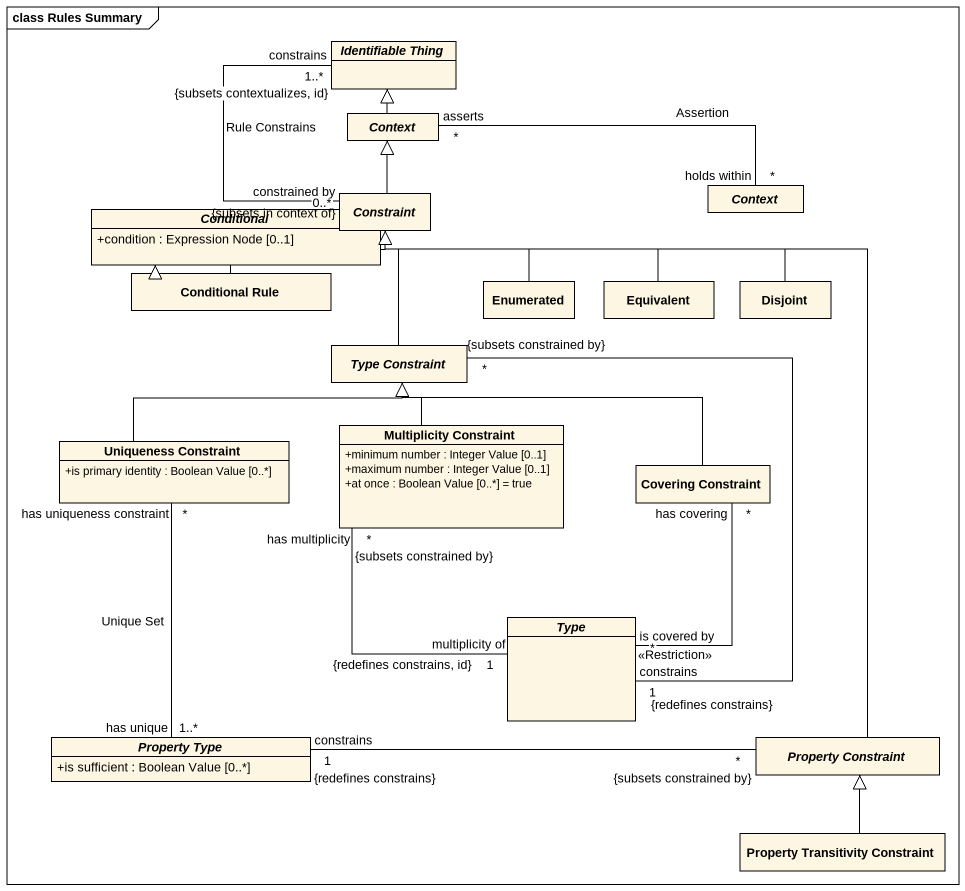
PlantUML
@startuml
mainframe class Rules Summary
hide circle
hide empty members
skinparam classAttributeIconSize 0
abstract class "Identifiable Thing" as Identifiable_Thing
abstract class Context
abstract class "Context" as Context_2
abstract class Conditional {
  +condition : Expression Node [0..1]
}
abstract class Constraint
class "Conditional Rule" as Conditional_Rule
class Enumerated
class Equivalent
class Disjoint
abstract class "Type Constraint" as Type_Constraint
class "Uniqueness Constraint" as Uniqueness_Constraint {
  +is primary identity : Boolean Value [0..*]
}
class "Multiplicity Constraint" as Multiplicity_Constraint {
  +minimum number : Integer Value [0..1]
  +maximum number : Integer Value [0..1]
  +at once : Boolean Value [0..*] = true
}
class "Covering Constraint" as Covering_Constraint
abstract class Type
abstract class "Property Type" as Property_Type {
  +is sufficient : Boolean Value [0..*]
}
abstract class "Property Constraint" as Property_Constraint
class "Property Transitivity Constraint" as Property_Transitivity
Context -up-|> Identifiable_Thing
Context_2 "holds within\n*" -left- "asserts\n*" Context : Assertion
Constraint "constrained by\n0..*\n{subsets in context of}" -up- "constrains\n1..*\n{subsets contextualizes, id}" Identifiable_Thing : Rule Constrains
Constraint -up-|> Context
Conditional_Rule -up-|> Conditional
Conditional_Rule -right-|> Constraint
Enumerated -up-|> Constraint
Equivalent -left-|> Constraint
Disjoint -left-|> Constraint
Type_Constraint -up-|> Constraint
Type_Constraint "*\n{subsets constrained by}" -- "constrains\n1\n{redefines constrains}\n<<Restriction>>" Type
Uniqueness_Constraint -right-|> Type_Constraint
Uniqueness_Constraint "has uniqueness constraint\n*" -- "has unique\n1..*" Property_Type : Unique Set
Multiplicity_Constraint -up-|> Type_Constraint
Multiplicity_Constraint "has multiplicity\n*\n{subsets constrained by}" -- "multiplicity of\n1\n{redefines constrains, id}" Type
Covering_Constraint -left-|> Type_Constraint
Covering_Constraint "has covering\n*" -- "is covered by\n*" Type
Property_Constraint -up-|> Constraint
Property_Constraint "*\n{subsets constrained by}" -left- "constrains\n1\n{redefines constrains}" Property_Type
Property_Transitivity -up-|> Property_Constraint
@enduml
